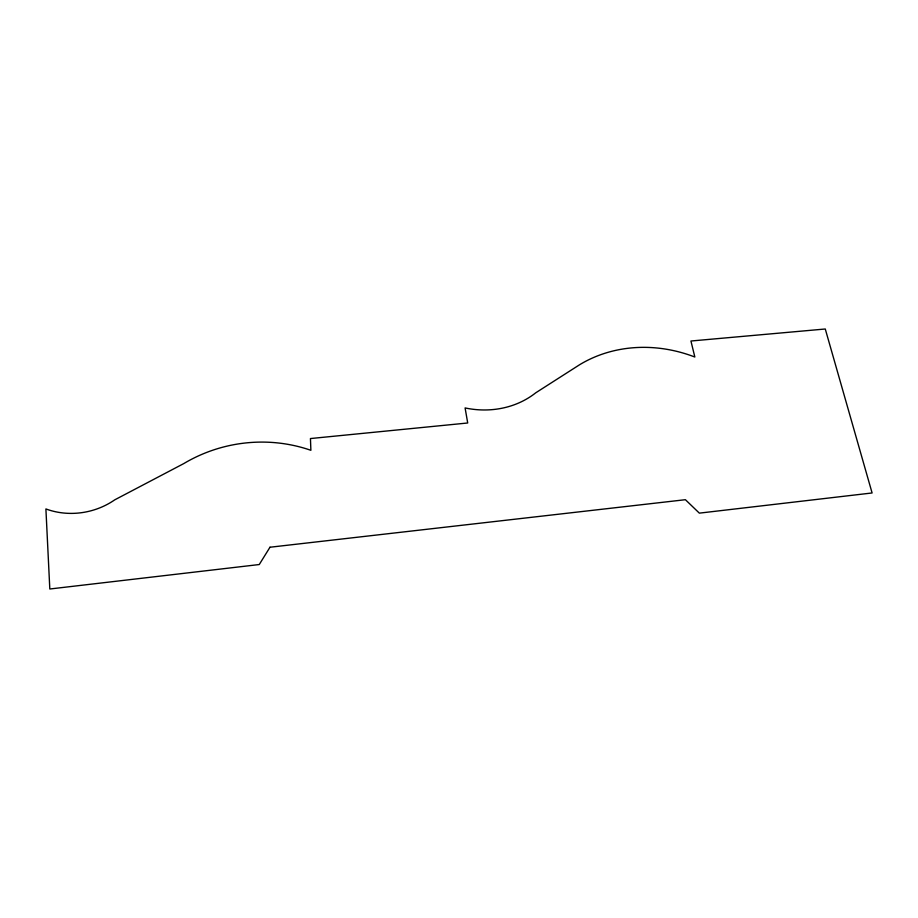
<?xml version="1.0" encoding="UTF-8"?>
<svg xmlns="http://www.w3.org/2000/svg" width="918" height="918" viewBox="0 0 918 918"><rect width="100%" height="100%" fill="white"/><g stroke="black" fill="none" stroke-linecap="round" stroke-linejoin="round"><path stroke-width="1.38" d="M269.984 547.231L259.255 564.536L49.813 589L45.9 508.939A68.827 61.058 -14 0 0 114.75 499.84L183.726 463.613A145.641 138.595 -12.8 0 1 310.881 450.302L310.445 438.552L467.71 422.991L465.093 407.936A84.353 74.886 18.7 0 0 535.687 392.847L579.637 364.721A136.472 121.864 36.1 0 1 694.846 357.022L690.933 341.014L825.271 329L872.1 492.966L699.355 513.139L685.402 499.702L269.984 547.231"/></g></svg>
